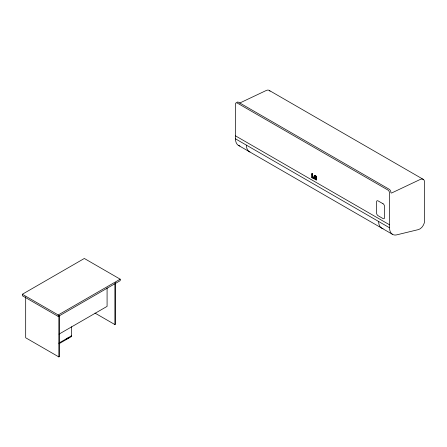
<?xml version="1.0" encoding="UTF-8"?>
<svg xmlns="http://www.w3.org/2000/svg" width="447" height="447" viewBox="0 0 447 447"><rect width="100%" height="100%" fill="white"/><g stroke="black" fill="none" stroke-linecap="round" stroke-linejoin="round"><path stroke-width="0.67" d="M68.005 338.066L67.553 338.491M67.19 338.625L66.424 339.161M68.262 338.088L67.704 338.345M314.275 175.777L314.112 177.588A2.079 1.201 60 0 0 314.666 178.739L316.655 179.856L316.655 178.152L315.56 177.52L315.392 178.018C318.409 180.839 313.096 178.929 314.325 176.476A1.766 1.023 60 0 1 314.772 176.045L316.588 176.939L316.588 176.453L315.342 175.57A2.235 1.291 60 0 0 314.481 175.598L313.867 176.453L313.945 177.682A2.079 1.201 60 0 0 314.498 178.834L315.688 179.795L316.655 179.856M22.35 294.255L84.327 258.472L120.204 279.191L120.204 280.677L58.233 316.459L22.35 295.741L22.35 294.255L58.233 314.973L120.204 279.191M311.861 173.782L312.414 173.905L312.414 177.263L313.721 178.023L313.548 178.515L311.861 177.543L311.861 173.782L312.414 173.905M311.861 177.543L313.721 178.42M312.241 174L312.414 177.263M312.241 177.364L313.721 178.023M316.42 177.034L316.588 176.453M315.392 178.018L316.269 178.331M315.392 177.615L316.655 178.152M59.032 334.127L107.084 306.385L107.084 287.918M58.948 343.056L71.626 335.736L71.185 335.462M58.948 343.799L71.626 336.479L71.626 326.751M25.686 296.763L25.686 337.776L58.848 356.924L59.624 356.477L59.624 315.465M94.987 313.084L114.885 324.572L115.656 324.125L115.656 282.42M239.581 103.112L266.2 90.506A6.839 3.95 -60 0 1 270.027 91.216M68.38 338.15L67.955 338.156M316.269 179.387L314.733 178.264L314.492 176.375A1.766 1.023 60 0 1 314.939 175.945L316.588 176.939M236.949 102.575A2.436 1.408 60 0 1 238.536 102.268L389.141 189.215A2.436 1.408 60 0 1 390.862 192.199L390.862 192.305A1.408 0.816 -60 0 0 391.768 192.931L420.247 179.443A6.839 3.95 -60 0 1 424.65 182.465L424.65 220.667A6.822 3.939 -60 0 1 418.481 229.579L396.88 234.815A14.377 8.297 -60 0 1 393.069 234.63L392.282 234.211A14.377 8.297 -60 0 1 389.544 227.78L389.544 192.959A2.436 1.408 60 0 0 387.823 189.975L237.223 103.028A2.436 1.408 60 0 0 235.502 104.022L235.502 138.844A14.377 8.297 -60 0 0 238.24 145.275L239.028 145.694A14.377 8.297 -60 0 0 239.888 145.968M249.929 151.986L249.141 151.567A14.377 8.297 -60 0 1 246.403 145.135M269.34 90.49L423.382 179.426M235.502 135.866L389.544 224.802M235.502 138.844L389.544 227.78M238.24 145.275L392.282 234.211M316.42 176.548L315.174 175.665A2.235 1.291 60 0 0 314.314 175.693M316.482 178.252L316.482 179.957M316.102 178.426L316.102 179.482M315.56 177.52L315.56 177.917M313.548 178.118L313.548 178.515M312.028 173.682L312.028 177.442M114.885 283.56L114.885 324.572M58.848 315.912L58.848 356.924M58.233 314.973L58.233 316.459M383.034 228.613A14.377 8.297 -60 0 1 382.168 228.339L381.386 227.92A14.377 8.297 -60 0 1 378.643 221.483M382.984 203.72L378.123 200.915A2.174 1.257 60 0 0 376.586 201.804L376.586 213.074A2.174 1.257 60 0 0 378.123 215.739L382.984 218.544A2.174 1.257 60 0 0 384.521 217.655L384.521 206.38A2.174 1.257 60 0 0 382.984 203.72"/></g></svg>
